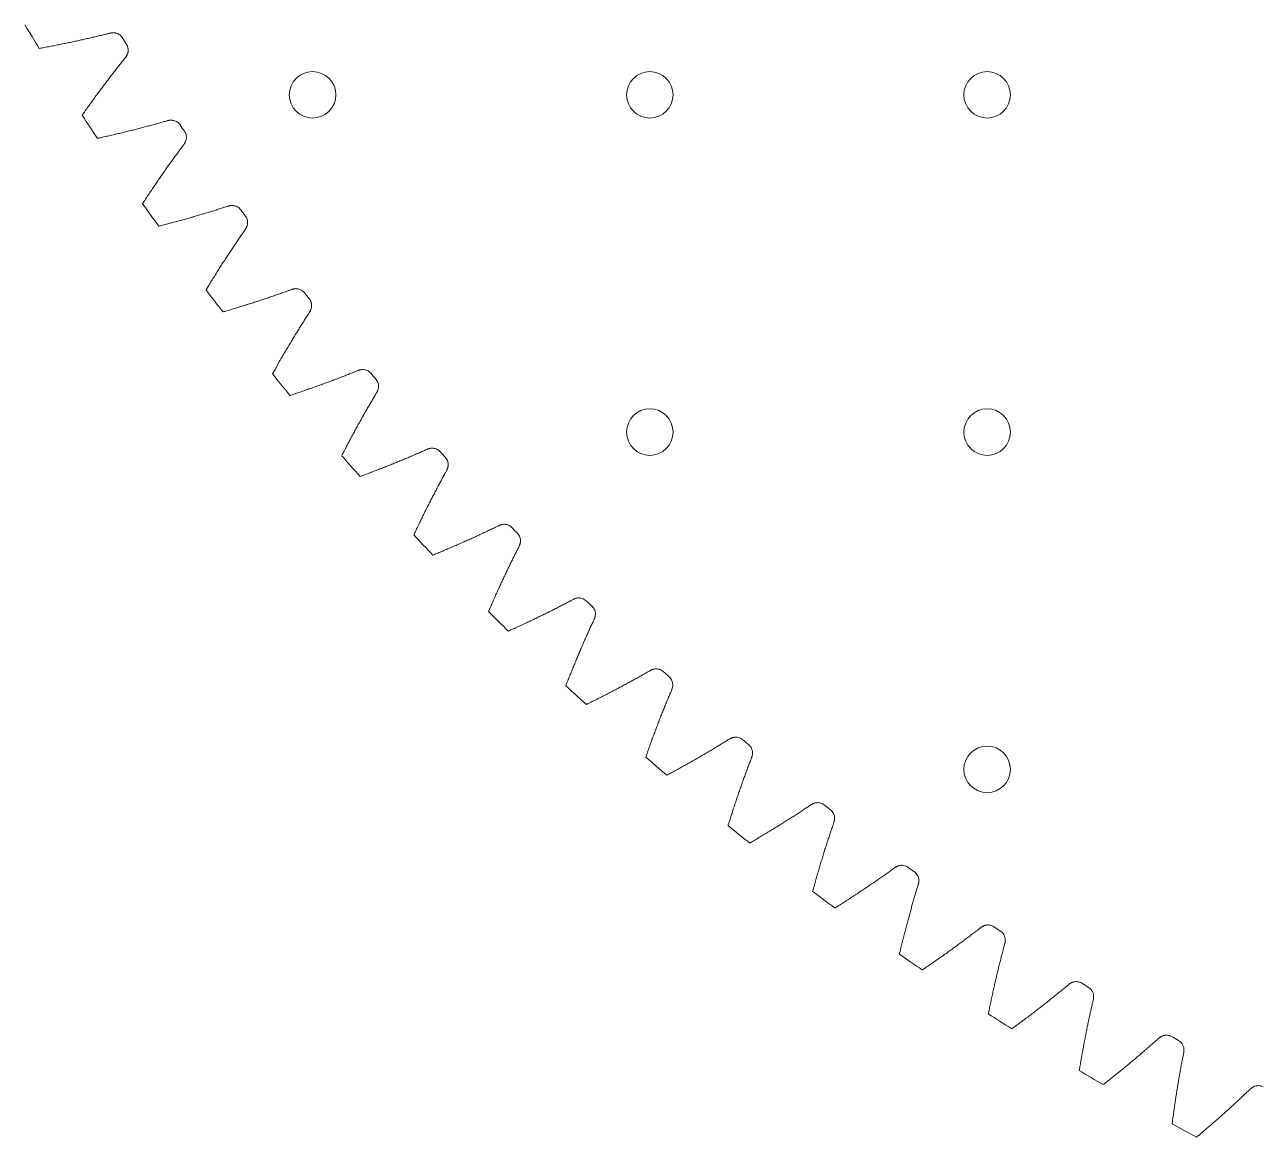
# Model space of a CAD drawing. Header units: inches. Extents: x 0.6 to 19, y 0.5 to 18.9.
# Drawn here: x 1.938 to 5.61, y 1.641 to 4.94 of the extents above; entities that cross this region are included whole.
import ezdxf

# ---------------------------------------------------------------- set-up
doc = ezdxf.new("R2010")
doc.units = ezdxf.units.IN
doc.header["$MEASUREMENT"] = 0

msp = doc.modelspace()

# ---------------------------------------------------------------- linework, layer by layer
at = {"color": 7, "linetype": 'Continuous', "lineweight": 15}
for centre in [(2.7916, 4.7322), (3.7916, 4.7322), (4.7916, 4.7322), (3.7916, 3.7322), (4.7916, 3.7322), (4.7916, 2.7322)]:
    msp.add_circle(centre, 0.069, dxfattribs=at)
for radius, start, end in [(9.2, 211.39219, 211.90451), (8.975, 212.56157, 212.71315), (9.2, 213.37022, 213.88253), (8.975, 214.53959, 214.69117), (9.2, 215.34824, 215.86055), (8.975, 216.51762, 216.6692), (9.2, 217.32626, 217.83858), (8.975, 218.49564, 218.64722), (9.2, 219.30428, 219.8166), (8.975, 220.47366, 220.62524), (8.975, 222.45168, 222.60326), (9.2, 221.2823, 221.79462), (9.2, 223.26033, 223.77264), (8.975, 224.4297, 224.58128), (8.975, 226.40773, 226.55931), (9.2, 225.23835, 225.75066), (8.975, 228.38575, 228.53733), (9.2, 227.21637, 227.72868), (8.975, 230.36377, 230.51535), (9.2, 229.19439, 229.70671), (8.975, 232.34179, 232.49337), (9.2, 231.17241, 231.68473), (8.975, 234.31981, 234.47139), (9.2, 233.15044, 233.66275), (8.975, 236.29784, 236.44942), (9.2, 235.12846, 235.64077), (8.975, 238.27586, 238.42744), (9.2, 237.10648, 237.61879), (8.975, 240.25388, 240.40546), (9.2, 239.0845, 239.59682), (9.2, 241.06252, 241.57484)]:
    msp.add_arc((9.7916, 9.7322), radius, start, end, dxfattribs=at)
for points, knots in [([(2.2274, 4.9018), (2.2259, 4.9038), (2.223, 4.9076), (2.2177, 4.9116), (2.2125, 4.9142), (2.208, 4.9155), (2.2042, 4.9162), (2.2011, 4.9164), (2.1984, 4.9163), (2.1962, 4.9161), (2.1942, 4.9158), (2.1924, 4.9155), (2.188, 4.9145), (2.1798, 4.9123), (2.1676, 4.9094), (2.1541, 4.9061), (2.1405, 4.9029), (2.1267, 4.8997), (2.1126, 4.8965), (2.0983, 4.8933), (2.0839, 4.8902), (2.0692, 4.8871), (2.0543, 4.884), (2.0392, 4.881), (2.0239, 4.8779), (2.0084, 4.875), (1.9943, 4.8723), (1.9852, 4.8707), (1.9815, 4.87)], [0, 0, 0, 0, 0.0281422, 0.0544033, 0.076448, 0.0943064, 0.1087144, 0.1205172, 0.1304264, 0.1389802, 0.1465701, 0.1534791, 0.1599127, 0.1988525, 0.2512062, 0.3043093, 0.3581618, 0.4127637, 0.468115, 0.5242158, 0.5810659, 0.6386654, 0.6970143, 0.7561127, 0.8159604, 0.8765575, 0.9379041, 0.9821736, 0.9821736, 0.9821736, 0.9821736]), ([(2.1084, 4.6718), (2.1106, 4.675), (2.1158, 4.6825), (2.1242, 4.6942), (2.1334, 4.7071), (2.1425, 4.7197), (2.1516, 4.7321), (2.1606, 4.7444), (2.1696, 4.7564), (2.1785, 4.7682), (2.1873, 4.7798), (2.1961, 4.7913), (2.2048, 4.8025), (2.2134, 4.8136), (2.222, 4.8244), (2.2298, 4.8342), (2.2352, 4.8408), (2.238, 4.8444), (2.239, 4.8459), (2.2401, 4.8476), (2.2412, 4.8495), (2.2423, 4.8519), (2.2435, 4.8548), (2.2445, 4.8585), (2.2452, 4.8632), (2.245, 4.869), (2.2436, 4.8755), (2.2413, 4.8797), (2.2402, 4.8819)], [0.0178264, 0.0178264, 0.0178264, 0.0178264, 0.0620959, 0.1234425, 0.1840396, 0.2438873, 0.3029857, 0.3613346, 0.4189341, 0.4757842, 0.531885, 0.5872363, 0.6418382, 0.6956907, 0.7487938, 0.8011475, 0.8400873, 0.8465209, 0.8534299, 0.8610198, 0.8695736, 0.8794828, 0.8912856, 0.9056936, 0.923552, 0.9455967, 0.9718578, 1, 1, 1, 1]), ([(2.3986, 4.6436), (2.3971, 4.6455), (2.3941, 4.6492), (2.3886, 4.6531), (2.3833, 4.6555), (2.3787, 4.6567), (2.3749, 4.6571), (2.3718, 4.6572), (2.3692, 4.6571), (2.3669, 4.6568), (2.365, 4.6565), (2.3632, 4.6561), (2.3588, 4.6549), (2.3507, 4.6525), (2.3386, 4.6491), (2.3253, 4.6454), (2.3118, 4.6417), (2.298, 4.638), (2.2841, 4.6343), (2.2699, 4.6307), (2.2556, 4.627), (2.241, 4.6234), (2.2263, 4.6198), (2.2113, 4.6163), (2.1961, 4.6127), (2.1807, 4.6092), (2.1666, 4.6061), (2.1577, 4.6041), (2.1539, 4.6033)], [0, 0, 0, 0, 0.0281422, 0.0544033, 0.076448, 0.0943064, 0.1087144, 0.1205172, 0.1304264, 0.1389802, 0.1465701, 0.1534791, 0.1599127, 0.1988525, 0.2512062, 0.3043093, 0.3581618, 0.4127637, 0.468115, 0.5242158, 0.5810659, 0.6386654, 0.6970143, 0.7561127, 0.8159604, 0.8765575, 0.9379041, 0.9821736, 0.9821736, 0.9821736, 0.9821736]), ([(2.2876, 4.4096), (2.2897, 4.4129), (2.2947, 4.4205), (2.3026, 4.4326), (2.3114, 4.4457), (2.3201, 4.4587), (2.3287, 4.4714), (2.3373, 4.4839), (2.3458, 4.4963), (2.3543, 4.5084), (2.3628, 4.5203), (2.3711, 4.5321), (2.3795, 4.5436), (2.3877, 4.5549), (2.3959, 4.5661), (2.4034, 4.5761), (2.4085, 4.5829), (2.4112, 4.5866), (2.4122, 4.5881), (2.4132, 4.5898), (2.4142, 4.5918), (2.4153, 4.5942), (2.4163, 4.5972), (2.4172, 4.6009), (2.4177, 4.6056), (2.4174, 4.6114), (2.4157, 4.6179), (2.4133, 4.622), (2.4121, 4.6241)], [0.0178264, 0.0178264, 0.0178264, 0.0178264, 0.0620959, 0.1234425, 0.1840396, 0.2438873, 0.3029857, 0.3613346, 0.4189341, 0.4757842, 0.531885, 0.5872363, 0.6418382, 0.6956907, 0.7487938, 0.8011475, 0.8400873, 0.8465209, 0.8534299, 0.8610198, 0.8695736, 0.8794828, 0.8912856, 0.9056936, 0.923552, 0.9455967, 0.9718578, 1, 1, 1, 1]), ([(2.5786, 4.3915), (2.577, 4.3933), (2.5739, 4.3969), (2.5683, 4.4006), (2.563, 4.4028), (2.5583, 4.4038), (2.5545, 4.4042), (2.5514, 4.4041), (2.5488, 4.4039), (2.5465, 4.4036), (2.5446, 4.4032), (2.5428, 4.4027), (2.5385, 4.4014), (2.5304, 4.3987), (2.5185, 4.3949), (2.5053, 4.3907), (2.4919, 4.3865), (2.4783, 4.3824), (2.4645, 4.3782), (2.4505, 4.3741), (2.4363, 4.37), (2.4219, 4.3658), (2.4072, 4.3618), (2.3924, 4.3577), (2.3773, 4.3536), (2.3621, 4.3496), (2.3481, 4.346), (2.3392, 4.3437), (2.3355, 4.3427)], [0, 0, 0, 0, 0.0281422, 0.0544033, 0.076448, 0.0943064, 0.1087144, 0.1205172, 0.1304264, 0.1389802, 0.1465701, 0.1534791, 0.1599127, 0.1988525, 0.2512062, 0.3043093, 0.3581618, 0.4127637, 0.468115, 0.5242158, 0.5810659, 0.6386654, 0.6970143, 0.7561127, 0.8159604, 0.8765575, 0.9379041, 0.9821736, 0.9821736, 0.9821736, 0.9821736]), ([(2.4758, 4.1538), (2.4778, 4.1571), (2.4825, 4.1649), (2.49, 4.1773), (2.4983, 4.1907), (2.5065, 4.2039), (2.5147, 4.2169), (2.5229, 4.2298), (2.531, 4.2424), (2.5391, 4.2548), (2.5471, 4.267), (2.5551, 4.279), (2.563, 4.2908), (2.5708, 4.3025), (2.5786, 4.3139), (2.5857, 4.3242), (2.5907, 4.3311), (2.5932, 4.3349), (2.5941, 4.3364), (2.5951, 4.3382), (2.596, 4.3402), (2.597, 4.3427), (2.598, 4.3457), (2.5987, 4.3494), (2.5991, 4.3542), (2.5985, 4.3599), (2.5967, 4.3664), (2.5941, 4.3704), (2.5928, 4.3724)], [0.0178264, 0.0178264, 0.0178264, 0.0178264, 0.0620959, 0.1234425, 0.1840396, 0.2438873, 0.3029857, 0.3613346, 0.4189341, 0.4757842, 0.531885, 0.5872363, 0.6418382, 0.6956907, 0.7487938, 0.8011475, 0.8400873, 0.8465209, 0.8534299, 0.8610198, 0.8695736, 0.8794828, 0.8912856, 0.9056936, 0.923552, 0.9455967, 0.9718578, 1, 1, 1, 1]), ([(2.7673, 4.1457), (2.7656, 4.1475), (2.7624, 4.151), (2.7566, 4.1545), (2.7512, 4.1564), (2.7466, 4.1573), (2.7427, 4.1576), (2.7396, 4.1574), (2.737, 4.1571), (2.7348, 4.1567), (2.7328, 4.1562), (2.7311, 4.1557), (2.7268, 4.1542), (2.7189, 4.1512), (2.707, 4.147), (2.694, 4.1424), (2.6808, 4.1378), (2.6673, 4.1331), (2.6537, 4.1285), (2.6398, 4.1239), (2.6258, 4.1193), (2.6115, 4.1147), (2.597, 4.1101), (2.5823, 4.1055), (2.5674, 4.1009), (2.5523, 4.0963), (2.5385, 4.0922), (2.5297, 4.0897), (2.526, 4.0886)], [0, 0, 0, 0, 0.0281422, 0.0544033, 0.076448, 0.0943064, 0.1087144, 0.1205172, 0.1304264, 0.1389802, 0.1465701, 0.1534791, 0.1599127, 0.1988525, 0.2512062, 0.3043093, 0.3581618, 0.4127637, 0.468115, 0.5242158, 0.5810659, 0.6386654, 0.6970143, 0.7561127, 0.8159604, 0.8765575, 0.9379041, 0.9821736, 0.9821736, 0.9821736, 0.9821736]), ([(2.6727, 3.9046), (2.6746, 3.908), (2.679, 3.916), (2.6861, 3.9285), (2.6939, 3.9423), (2.7017, 3.9558), (2.7094, 3.9691), (2.7172, 3.9822), (2.7248, 3.9951), (2.7325, 4.0077), (2.74, 4.0202), (2.7476, 4.0325), (2.7551, 4.0446), (2.7625, 4.0565), (2.77, 4.0681), (2.7767, 4.0787), (2.7814, 4.0858), (2.7838, 4.0896), (2.7846, 4.0912), (2.7855, 4.093), (2.7864, 4.0951), (2.7873, 4.0976), (2.7882, 4.1006), (2.7888, 4.1044), (2.789, 4.1091), (2.7882, 4.1148), (2.7861, 4.1212), (2.7835, 4.1251), (2.7821, 4.1271)], [0.0178264, 0.0178264, 0.0178264, 0.0178264, 0.0620959, 0.1234425, 0.1840396, 0.2438873, 0.3029857, 0.3613346, 0.4189341, 0.4757842, 0.531885, 0.5872363, 0.6418382, 0.6956907, 0.7487938, 0.8011475, 0.8400873, 0.8465209, 0.8534299, 0.8610198, 0.8695736, 0.8794828, 0.8912856, 0.9056936, 0.923552, 0.9455967, 0.9718578, 1, 1, 1, 1]), ([(2.9643, 3.9066), (2.9626, 3.9083), (2.9592, 3.9117), (2.9533, 3.915), (2.9479, 3.9168), (2.9432, 3.9175), (2.9394, 3.9176), (2.9362, 3.9173), (2.9336, 3.9169), (2.9314, 3.9164), (2.9295, 3.9159), (2.9278, 3.9153), (2.9235, 3.9137), (2.9157, 3.9104), (2.904, 3.9058), (2.8912, 3.9007), (2.8781, 3.8957), (2.8648, 3.8906), (2.8514, 3.8855), (2.8377, 3.8804), (2.8238, 3.8753), (2.8097, 3.8702), (2.7953, 3.8651), (2.7808, 3.86), (2.7661, 3.8549), (2.7511, 3.8498), (2.7375, 3.8453), (2.7288, 3.8424), (2.7251, 3.8412)], [0, 0, 0, 0, 0.0281422, 0.0544033, 0.076448, 0.0943064, 0.1087144, 0.1205172, 0.1304264, 0.1389802, 0.1465701, 0.1534791, 0.1599127, 0.1988525, 0.2512062, 0.3043093, 0.3581618, 0.4127637, 0.468115, 0.5242158, 0.5810659, 0.6386654, 0.6970143, 0.7561127, 0.8159604, 0.8765575, 0.9379041, 0.9821736, 0.9821736, 0.9821736, 0.9821736]), ([(2.8781, 3.6624), (2.8799, 3.6658), (2.884, 3.6739), (2.8907, 3.6867), (2.898, 3.7007), (2.9053, 3.7145), (2.9126, 3.7281), (2.9198, 3.7414), (2.9271, 3.7546), (2.9342, 3.7675), (2.9414, 3.7802), (2.9485, 3.7928), (2.9556, 3.8051), (2.9626, 3.8172), (2.9696, 3.8291), (2.976, 3.8399), (2.9805, 3.8472), (2.9827, 3.8511), (2.9835, 3.8527), (2.9844, 3.8546), (2.9852, 3.8567), (2.986, 3.8592), (2.9867, 3.8622), (2.9872, 3.866), (2.9872, 3.8708), (2.9863, 3.8764), (2.984, 3.8828), (2.9812, 3.8866), (2.9797, 3.8885)], [0.0178264, 0.0178264, 0.0178264, 0.0178264, 0.0620959, 0.1234425, 0.1840396, 0.2438873, 0.3029857, 0.3613346, 0.4189341, 0.4757842, 0.531885, 0.5872363, 0.6418382, 0.6956907, 0.7487938, 0.8011475, 0.8400873, 0.8465209, 0.8534299, 0.8610198, 0.8695736, 0.8794828, 0.8912856, 0.9056936, 0.923552, 0.9455967, 0.9718578, 1, 1, 1, 1]), ([(3.1694, 3.6744), (3.1676, 3.6761), (3.1642, 3.6793), (3.1582, 3.6824), (3.1527, 3.684), (3.148, 3.6846), (3.1441, 3.6845), (3.141, 3.6842), (3.1384, 3.6837), (3.1363, 3.6831), (3.1344, 3.6825), (3.1326, 3.6819), (3.1285, 3.6801), (3.1207, 3.6766), (3.1093, 3.6716), (3.0966, 3.666), (3.0837, 3.6605), (3.0706, 3.655), (3.0573, 3.6494), (3.0438, 3.6438), (3.0301, 3.6383), (3.0162, 3.6327), (3.002, 3.6271), (2.9877, 3.6215), (2.9731, 3.6159), (2.9584, 3.6103), (2.9449, 3.6053), (2.9363, 3.6021), (2.9327, 3.6008)], [0, 0, 0, 0, 0.0281422, 0.0544033, 0.076448, 0.0943064, 0.1087144, 0.1205172, 0.1304264, 0.1389802, 0.1465701, 0.1534791, 0.1599127, 0.1988525, 0.2512062, 0.3043093, 0.3581618, 0.4127637, 0.468115, 0.5242158, 0.5810659, 0.6386654, 0.6970143, 0.7561127, 0.8159604, 0.8765575, 0.9379041, 0.9821736, 0.9821736, 0.9821736, 0.9821736]), ([(3.0917, 3.4274), (3.0934, 3.4308), (3.0973, 3.4391), (3.1035, 3.4522), (3.1103, 3.4664), (3.1171, 3.4804), (3.1239, 3.4942), (3.1307, 3.5078), (3.1375, 3.5212), (3.1442, 3.5344), (3.1509, 3.5473), (3.1576, 3.5601), (3.1643, 3.5727), (3.1709, 3.585), (3.1775, 3.5972), (3.1834, 3.6082), (3.1876, 3.6156), (3.1897, 3.6196), (3.1905, 3.6213), (3.1913, 3.6231), (3.192, 3.6252), (3.1928, 3.6278), (3.1934, 3.6308), (3.1938, 3.6347), (3.1936, 3.6394), (3.1925, 3.645), (3.19, 3.6513), (3.187, 3.655), (3.1855, 3.6569)], [0.0178264, 0.0178264, 0.0178264, 0.0178264, 0.0620959, 0.1234425, 0.1840396, 0.2438873, 0.3029857, 0.3613346, 0.4189341, 0.4757842, 0.531885, 0.5872363, 0.6418382, 0.6956907, 0.7487938, 0.8011475, 0.8400873, 0.8465209, 0.8534299, 0.8610198, 0.8695736, 0.8794828, 0.8912856, 0.9056936, 0.923552, 0.9455967, 0.9718578, 1, 1, 1, 1]), ([(3.3825, 3.4494), (3.3806, 3.4511), (3.3771, 3.4542), (3.371, 3.457), (3.3654, 3.4585), (3.3607, 3.4589), (3.3569, 3.4587), (3.3537, 3.4582), (3.3512, 3.4576), (3.349, 3.457), (3.3471, 3.4563), (3.3454, 3.4556), (3.3413, 3.4537), (3.3337, 3.4499), (3.3224, 3.4445), (3.31, 3.4386), (3.2973, 3.4326), (3.2844, 3.4266), (3.2713, 3.4206), (3.258, 3.4146), (3.2444, 3.4085), (3.2307, 3.4025), (3.2168, 3.3964), (3.2027, 3.3903), (3.1883, 3.3842), (3.1738, 3.3781), (3.1604, 3.3726), (3.1519, 3.3691), (3.1484, 3.3677)], [0, 0, 0, 0, 0.0281422, 0.0544033, 0.076448, 0.0943064, 0.1087144, 0.1205172, 0.1304264, 0.1389802, 0.1465701, 0.1534791, 0.1599127, 0.1988525, 0.2512062, 0.3043093, 0.3581618, 0.4127637, 0.468115, 0.5242158, 0.5810659, 0.6386654, 0.6970143, 0.7561127, 0.8159604, 0.8765575, 0.9379041, 0.9821736, 0.9821736, 0.9821736, 0.9821736]), ([(3.3133, 3.1999), (3.3149, 3.2034), (3.3185, 3.2118), (3.3242, 3.2251), (3.3306, 3.2395), (3.3369, 3.2537), (3.3432, 3.2678), (3.3495, 3.2816), (3.3558, 3.2952), (3.3621, 3.3086), (3.3684, 3.3218), (3.3746, 3.3348), (3.3808, 3.3476), (3.387, 3.3602), (3.3932, 3.3726), (3.3988, 3.3838), (3.4027, 3.3913), (3.4047, 3.3954), (3.4054, 3.3971), (3.4061, 3.3989), (3.4068, 3.4011), (3.4074, 3.4036), (3.4079, 3.4067), (3.4082, 3.4106), (3.4078, 3.4153), (3.4065, 3.4209), (3.4038, 3.427), (3.4007, 3.4306), (3.3991, 3.4325)], [0.0178264, 0.0178264, 0.0178264, 0.0178264, 0.0620959, 0.1234425, 0.1840396, 0.2438873, 0.3029857, 0.3613346, 0.4189341, 0.4757842, 0.531885, 0.5872363, 0.6418382, 0.6956907, 0.7487938, 0.8011475, 0.8400873, 0.8465209, 0.8534299, 0.8610198, 0.8695736, 0.8794828, 0.8912856, 0.9056936, 0.923552, 0.9455967, 0.9718578, 1, 1, 1, 1]), ([(3.6031, 3.232), (3.6013, 3.2335), (3.5976, 3.2365), (3.5914, 3.2392), (3.5858, 3.2404), (3.581, 3.2406), (3.5772, 3.2403), (3.5741, 3.2398), (3.5716, 3.2391), (3.5695, 3.2384), (3.5676, 3.2376), (3.5659, 3.2369), (3.5619, 3.2348), (3.5544, 3.2308), (3.5433, 3.225), (3.531, 3.2186), (3.5186, 3.2122), (3.5059, 3.2058), (3.493, 3.1993), (3.4799, 3.1928), (3.4666, 3.1863), (3.4531, 3.1798), (3.4394, 3.1732), (3.4255, 3.1667), (3.4114, 3.1601), (3.397, 3.1535), (3.3839, 3.1475), (3.3755, 3.1438), (3.372, 3.1422)], [0, 0, 0, 0, 0.0281422, 0.0544033, 0.076448, 0.0943064, 0.1087144, 0.1205172, 0.1304264, 0.1389802, 0.1465701, 0.1534791, 0.1599127, 0.1988525, 0.2512062, 0.3043093, 0.3581618, 0.4127637, 0.468115, 0.5242158, 0.5810659, 0.6386654, 0.6970143, 0.7561127, 0.8159604, 0.8765575, 0.9379041, 0.9821736, 0.9821736, 0.9821736, 0.9821736]), ([(3.5427, 2.9801), (3.5441, 2.9837), (3.5474, 2.9923), (3.5527, 3.0057), (3.5585, 3.0204), (3.5643, 3.0348), (3.5702, 3.049), (3.576, 3.0631), (3.5818, 3.0769), (3.5876, 3.0905), (3.5934, 3.1039), (3.5992, 3.1171), (3.605, 3.1301), (3.6107, 3.1429), (3.6165, 3.1555), (3.6217, 3.1669), (3.6254, 3.1745), (3.6272, 3.1787), (3.6278, 3.1804), (3.6285, 3.1823), (3.6291, 3.1845), (3.6296, 3.187), (3.6301, 3.1902), (3.6302, 3.194), (3.6297, 3.1987), (3.6282, 3.2043), (3.6252, 3.2103), (3.622, 3.2138), (3.6204, 3.2156)], [0.0178264, 0.0178264, 0.0178264, 0.0178264, 0.0620959, 0.1234425, 0.1840396, 0.2438873, 0.3029857, 0.3613346, 0.4189341, 0.4757842, 0.531885, 0.5872363, 0.6418382, 0.6956907, 0.7487938, 0.8011475, 0.8400873, 0.8465209, 0.8534299, 0.8610198, 0.8695736, 0.8794828, 0.8912856, 0.9056936, 0.923552, 0.9455967, 0.9718578, 1, 1, 1, 1]), ([(3.8312, 3.0222), (3.8293, 3.0237), (3.8255, 3.0266), (3.8192, 3.029), (3.8135, 3.0301), (3.8088, 3.0301), (3.805, 3.0297), (3.8019, 3.029), (3.7994, 3.0283), (3.7973, 3.0275), (3.7955, 3.0267), (3.7938, 3.0259), (3.7899, 3.0237), (3.7826, 3.0194), (3.7716, 3.0132), (3.7596, 3.0064), (3.7474, 2.9996), (3.7349, 2.9927), (3.7222, 2.9858), (3.7094, 2.9789), (3.6963, 2.9719), (3.6831, 2.9649), (3.6696, 2.9579), (3.6559, 2.9508), (3.642, 2.9438), (3.6279, 2.9367), (3.615, 2.9303), (3.6068, 2.9262), (3.6033, 2.9245)], [0, 0, 0, 0, 0.0281422, 0.0544033, 0.076448, 0.0943064, 0.1087144, 0.1205172, 0.1304264, 0.1389802, 0.1465701, 0.1534791, 0.1599127, 0.1988525, 0.2512062, 0.3043093, 0.3581618, 0.4127637, 0.468115, 0.5242158, 0.5810659, 0.6386654, 0.6970143, 0.7561127, 0.8159604, 0.8765575, 0.9379041, 0.9821736, 0.9821736, 0.9821736, 0.9821736]), ([(3.7795, 2.7685), (3.7807, 2.7721), (3.7837, 2.7808), (3.7886, 2.7944), (3.7939, 2.8092), (3.7992, 2.8239), (3.8046, 2.8383), (3.8099, 2.8525), (3.8153, 2.8665), (3.8206, 2.8803), (3.8259, 2.8939), (3.8312, 2.9073), (3.8366, 2.9205), (3.8419, 2.9335), (3.8472, 2.9463), (3.852, 2.9578), (3.8554, 2.9656), (3.8571, 2.9698), (3.8577, 2.9716), (3.8582, 2.9735), (3.8588, 2.9757), (3.8592, 2.9783), (3.8595, 2.9814), (3.8595, 2.9852), (3.8589, 2.9899), (3.8572, 2.9954), (3.854, 3.0013), (3.8507, 3.0047), (3.849, 3.0065)], [0.0178264, 0.0178264, 0.0178264, 0.0178264, 0.0620959, 0.1234425, 0.1840396, 0.2438873, 0.3029857, 0.3613346, 0.4189341, 0.4757842, 0.531885, 0.5872363, 0.6418382, 0.6956907, 0.7487938, 0.8011475, 0.8400873, 0.8465209, 0.8534299, 0.8610198, 0.8695736, 0.8794828, 0.8912856, 0.9056936, 0.923552, 0.9455967, 0.9718578, 1, 1, 1, 1]), ([(4.0664, 2.8205), (4.0644, 2.8219), (4.0605, 2.8247), (4.0541, 2.8269), (4.0484, 2.8277), (4.0437, 2.8276), (4.0399, 2.8271), (4.0369, 2.8263), (4.0344, 2.8254), (4.0323, 2.8246), (4.0305, 2.8237), (4.0289, 2.8228), (4.025, 2.8205), (4.0178, 2.8159), (4.0071, 2.8094), (3.9953, 2.8022), (3.9833, 2.7949), (3.9711, 2.7876), (3.9587, 2.7803), (3.9461, 2.7729), (3.9333, 2.7655), (3.9203, 2.7581), (3.907, 2.7506), (3.8936, 2.7431), (3.88, 2.7356), (3.8661, 2.728), (3.8534, 2.7211), (3.8454, 2.7168), (3.842, 2.715)], [0, 0, 0, 0, 0.0281422, 0.0544033, 0.076448, 0.0943064, 0.1087144, 0.1205172, 0.1304264, 0.1389802, 0.1465701, 0.1534791, 0.1599127, 0.1988525, 0.2512062, 0.3043093, 0.3581618, 0.4127637, 0.468115, 0.5242158, 0.5810659, 0.6386654, 0.6970143, 0.7561127, 0.8159604, 0.8765575, 0.9379041, 0.9821736, 0.9821736, 0.9821736, 0.9821736]), ([(4.0234, 2.5651), (4.0245, 2.5688), (4.0273, 2.5775), (4.0316, 2.5913), (4.0364, 2.6063), (4.0413, 2.6211), (4.0461, 2.6357), (4.0509, 2.6501), (4.0558, 2.6643), (4.0607, 2.6783), (4.0655, 2.6921), (4.0704, 2.7057), (4.0752, 2.719), (4.0801, 2.7322), (4.0849, 2.7451), (4.0893, 2.7569), (4.0925, 2.7648), (4.094, 2.769), (4.0946, 2.7708), (4.0951, 2.7727), (4.0955, 2.7749), (4.0959, 2.7775), (4.0961, 2.7807), (4.0959, 2.7845), (4.0951, 2.7891), (4.0932, 2.7946), (4.0899, 2.8004), (4.0864, 2.8037), (4.0847, 2.8054)], [0.0178264, 0.0178264, 0.0178264, 0.0178264, 0.0620959, 0.1234425, 0.1840396, 0.2438873, 0.3029857, 0.3613346, 0.4189341, 0.4757842, 0.531885, 0.5872363, 0.6418382, 0.6956907, 0.7487938, 0.8011475, 0.8400873, 0.8465209, 0.8534299, 0.8610198, 0.8695736, 0.8794828, 0.8912856, 0.9056936, 0.923552, 0.9455967, 0.9718578, 1, 1, 1, 1]), ([(4.3083, 2.627), (4.3063, 2.6284), (4.3023, 2.631), (4.2959, 2.633), (4.2902, 2.6336), (4.2855, 2.6333), (4.2817, 2.6326), (4.2787, 2.6318), (4.2762, 2.6308), (4.2742, 2.6299), (4.2724, 2.6289), (4.2708, 2.628), (4.267, 2.6256), (4.26, 2.6208), (4.2495, 2.6139), (4.238, 2.6063), (4.2263, 2.5986), (4.2143, 2.5909), (4.2022, 2.5831), (4.1898, 2.5753), (4.1773, 2.5675), (4.1645, 2.5596), (4.1515, 2.5517), (4.1384, 2.5437), (4.125, 2.5357), (4.1114, 2.5276), (4.099, 2.5203), (4.091, 2.5157), (4.0877, 2.5138)], [0, 0, 0, 0, 0.0281422, 0.0544033, 0.076448, 0.0943064, 0.1087144, 0.1205172, 0.1304264, 0.1389802, 0.1465701, 0.1534791, 0.1599127, 0.1988525, 0.2512062, 0.3043093, 0.3581618, 0.4127637, 0.468115, 0.5242158, 0.5810659, 0.6386654, 0.6970143, 0.7561127, 0.8159604, 0.8765575, 0.9379041, 0.9821736, 0.9821736, 0.9821736, 0.9821736]), ([(4.2742, 2.3703), (4.2752, 2.374), (4.2776, 2.3828), (4.2815, 2.3967), (4.2858, 2.4119), (4.2901, 2.4269), (4.2945, 2.4417), (4.2988, 2.4562), (4.3032, 2.4706), (4.3075, 2.4847), (4.3119, 2.4987), (4.3163, 2.5124), (4.3207, 2.5259), (4.3251, 2.5392), (4.3295, 2.5523), (4.3335, 2.5642), (4.3364, 2.5722), (4.3378, 2.5765), (4.3382, 2.5783), (4.3387, 2.5802), (4.3391, 2.5825), (4.3393, 2.5851), (4.3394, 2.5882), (4.3391, 2.592), (4.3382, 2.5967), (4.3361, 2.602), (4.3325, 2.6077), (4.329, 2.6109), (4.3272, 2.6125)], [0.0178264, 0.0178264, 0.0178264, 0.0178264, 0.0620959, 0.1234425, 0.1840396, 0.2438873, 0.3029857, 0.3613346, 0.4189341, 0.4757842, 0.531885, 0.5872363, 0.6418382, 0.6956907, 0.7487938, 0.8011475, 0.8400873, 0.8465209, 0.8534299, 0.8610198, 0.8695736, 0.8794828, 0.8912856, 0.9056936, 0.923552, 0.9455967, 0.9718578, 1, 1, 1, 1]), ([(4.5568, 2.442), (4.5548, 2.4433), (4.5507, 2.4457), (4.5442, 2.4475), (4.5385, 2.4479), (4.5338, 2.4475), (4.53, 2.4467), (4.527, 2.4457), (4.5246, 2.4447), (4.5226, 2.4437), (4.5209, 2.4427), (4.5193, 2.4417), (4.5156, 2.4391), (4.5088, 2.4341), (4.4985, 2.4268), (4.4873, 2.4188), (4.4758, 2.4108), (4.4641, 2.4026), (4.4522, 2.3945), (4.4402, 2.3862), (4.4279, 2.378), (4.4154, 2.3696), (4.4027, 2.3613), (4.3899, 2.3528), (4.3768, 2.3444), (4.3635, 2.3359), (4.3513, 2.3281), (4.3435, 2.3233), (4.3403, 2.3212)], [0, 0, 0, 0, 0.0281422, 0.0544033, 0.076448, 0.0943064, 0.1087144, 0.1205172, 0.1304264, 0.1389802, 0.1465701, 0.1534791, 0.1599127, 0.1988525, 0.2512062, 0.3043093, 0.3581618, 0.4127637, 0.468115, 0.5242158, 0.5810659, 0.6386654, 0.6970143, 0.7561127, 0.8159604, 0.8765575, 0.9379041, 0.9821736, 0.9821736, 0.9821736, 0.9821736]), ([(4.5316, 2.1842), (4.5325, 2.188), (4.5346, 2.1969), (4.538, 2.2109), (4.5418, 2.2262), (4.5456, 2.2414), (4.5494, 2.2563), (4.5532, 2.271), (4.5571, 2.2855), (4.561, 2.2997), (4.5649, 2.3138), (4.5688, 2.3277), (4.5727, 2.3414), (4.5766, 2.3548), (4.5806, 2.3681), (4.5842, 2.3801), (4.5868, 2.3882), (4.588, 2.3925), (4.5884, 2.3943), (4.5888, 2.3963), (4.5891, 2.3985), (4.5893, 2.4011), (4.5892, 2.4043), (4.5888, 2.4081), (4.5877, 2.4127), (4.5854, 2.418), (4.5817, 2.4236), (4.578, 2.4266), (4.5762, 2.4282)], [0.0178264, 0.0178264, 0.0178264, 0.0178264, 0.0620959, 0.1234425, 0.1840396, 0.2438873, 0.3029857, 0.3613346, 0.4189341, 0.4757842, 0.531885, 0.5872363, 0.6418382, 0.6956907, 0.7487938, 0.8011475, 0.8400873, 0.8465209, 0.8534299, 0.8610198, 0.8695736, 0.8794828, 0.8912856, 0.9056936, 0.923552, 0.9455967, 0.9718578, 1, 1, 1, 1]), ([(4.8116, 2.2656), (4.8095, 2.2668), (4.8053, 2.2692), (4.7988, 2.2707), (4.793, 2.271), (4.7883, 2.2704), (4.7846, 2.2694), (4.7817, 2.2683), (4.7793, 2.2672), (4.7773, 2.2661), (4.7756, 2.2651), (4.7741, 2.2641), (4.7704, 2.2614), (4.7638, 2.2561), (4.7538, 2.2485), (4.7429, 2.2401), (4.7317, 2.2316), (4.7203, 2.2231), (4.7087, 2.2145), (4.6969, 2.2059), (4.6849, 2.1972), (4.6728, 2.1885), (4.6604, 2.1797), (4.6478, 2.1708), (4.635, 2.1619), (4.622, 2.1529), (4.6101, 2.1448), (4.6025, 2.1397), (4.5993, 2.1375)], [0, 0, 0, 0, 0.0281422, 0.0544033, 0.076448, 0.0943064, 0.1087144, 0.1205172, 0.1304264, 0.1389802, 0.1465701, 0.1534791, 0.1599127, 0.1988525, 0.2512062, 0.3043093, 0.3581618, 0.4127637, 0.468115, 0.5242158, 0.5810659, 0.6386654, 0.6970143, 0.7561127, 0.8159604, 0.8765575, 0.9379041, 0.9821736, 0.9821736, 0.9821736, 0.9821736]), ([(4.7953, 2.0072), (4.796, 2.0109), (4.7978, 2.0199), (4.8007, 2.0341), (4.804, 2.0495), (4.8072, 2.0647), (4.8105, 2.0798), (4.8139, 2.0946), (4.8172, 2.1092), (4.8206, 2.1236), (4.824, 2.1378), (4.8275, 2.1518), (4.8309, 2.1656), (4.8344, 2.1792), (4.8379, 2.1926), (4.841, 2.2047), (4.8433, 2.2129), (4.8444, 2.2173), (4.8448, 2.2191), (4.8451, 2.2211), (4.8453, 2.2233), (4.8454, 2.2259), (4.8453, 2.2291), (4.8447, 2.2329), (4.8435, 2.2374), (4.841, 2.2426), (4.8371, 2.2481), (4.8333, 2.251), (4.8314, 2.2525)], [0.0178264, 0.0178264, 0.0178264, 0.0178264, 0.0620959, 0.1234425, 0.1840396, 0.2438873, 0.3029857, 0.3613346, 0.4189341, 0.4757842, 0.531885, 0.5872363, 0.6418382, 0.6956907, 0.7487938, 0.8011475, 0.8400873, 0.8465209, 0.8534299, 0.8610198, 0.8695736, 0.8794828, 0.8912856, 0.9056936, 0.923552, 0.9455967, 0.9718578, 1, 1, 1, 1]), ([(5.0723, 2.0982), (5.0701, 2.0993), (5.0659, 2.1015), (5.0593, 2.1028), (5.0535, 2.1029), (5.0489, 2.1021), (5.0452, 2.101), (5.0423, 2.0999), (5.0399, 2.0987), (5.038, 2.0975), (5.0363, 2.0964), (5.0349, 2.0953), (5.0313, 2.0925), (5.0249, 2.087), (5.0152, 2.0791), (5.0045, 2.0703), (4.9936, 2.0615), (4.9825, 2.0526), (4.9712, 2.0436), (4.9597, 2.0345), (4.9481, 2.0254), (4.9362, 2.0163), (4.9241, 2.007), (4.9118, 1.9978), (4.8994, 1.9884), (4.8867, 1.979), (4.8751, 1.9705), (4.8677, 1.9651), (4.8646, 1.9628)], [0, 0, 0, 0, 0.0281422, 0.0544033, 0.076448, 0.0943064, 0.1087144, 0.1205172, 0.1304264, 0.1389802, 0.1465701, 0.1534791, 0.1599127, 0.1988525, 0.2512062, 0.3043093, 0.3581618, 0.4127637, 0.468115, 0.5242158, 0.5810659, 0.6386654, 0.6970143, 0.7561127, 0.8159604, 0.8765575, 0.9379041, 0.9821736, 0.9821736, 0.9821736, 0.9821736]), ([(5.0649, 1.8393), (5.0655, 1.8431), (5.067, 1.8522), (5.0694, 1.8664), (5.0721, 1.8819), (5.0749, 1.8973), (5.0776, 1.9124), (5.0805, 1.9273), (5.0833, 1.9421), (5.0862, 1.9566), (5.0891, 1.9709), (5.0921, 1.985), (5.095, 1.9989), (5.098, 2.0126), (5.1011, 2.0261), (5.1038, 2.0383), (5.1058, 2.0466), (5.1068, 2.051), (5.1071, 2.0528), (5.1073, 2.0548), (5.1074, 2.0571), (5.1075, 2.0597), (5.1072, 2.0628), (5.1065, 2.0666), (5.1051, 2.0711), (5.1025, 2.0762), (5.0983, 2.0815), (5.0945, 2.0843), (5.0925, 2.0857)], [0.0178264, 0.0178264, 0.0178264, 0.0178264, 0.0620959, 0.1234425, 0.1840396, 0.2438873, 0.3029857, 0.3613346, 0.4189341, 0.4757842, 0.531885, 0.5872363, 0.6418382, 0.6956907, 0.7487938, 0.8011475, 0.8400873, 0.8465209, 0.8534299, 0.8610198, 0.8695736, 0.8794828, 0.8912856, 0.9056936, 0.923552, 0.9455967, 0.9718578, 1, 1, 1, 1]), ([(5.3386, 1.9399), (5.3364, 1.9409), (5.3321, 1.943), (5.3255, 1.944), (5.3197, 1.9439), (5.3151, 1.943), (5.3114, 1.9418), (5.3086, 1.9405), (5.3063, 1.9392), (5.3043, 1.938), (5.3027, 1.9368), (5.3013, 1.9357), (5.2978, 1.9328), (5.2916, 1.927), (5.2822, 1.9188), (5.2718, 1.9096), (5.2612, 1.9004), (5.2504, 1.8911), (5.2395, 1.8818), (5.2283, 1.8723), (5.217, 1.8628), (5.2054, 1.8533), (5.1937, 1.8436), (5.1817, 1.8339), (5.1696, 1.8242), (5.1572, 1.8143), (5.1459, 1.8054), (5.1387, 1.7997), (5.1357, 1.7974)], [0, 0, 0, 0, 0.0281422, 0.0544033, 0.076448, 0.0943064, 0.1087144, 0.1205172, 0.1304264, 0.1389802, 0.1465701, 0.1534791, 0.1599127, 0.1988525, 0.2512062, 0.3043093, 0.3581618, 0.4127637, 0.468115, 0.5242158, 0.5810659, 0.6386654, 0.6970143, 0.7561127, 0.8159604, 0.8765575, 0.9379041, 0.9821736, 0.9821736, 0.9821736, 0.9821736]), ([(5.3401, 1.6809), (5.3406, 1.6847), (5.3418, 1.6938), (5.3437, 1.7081), (5.3459, 1.7237), (5.3481, 1.7391), (5.3504, 1.7544), (5.3527, 1.7694), (5.355, 1.7842), (5.3574, 1.7988), (5.3598, 1.8132), (5.3623, 1.8274), (5.3648, 1.8414), (5.3673, 1.8552), (5.3698, 1.8688), (5.3722, 1.8811), (5.3739, 1.8894), (5.3747, 1.8939), (5.3749, 1.8957), (5.3751, 1.8977), (5.3752, 1.9), (5.3751, 1.9026), (5.3747, 1.9057), (5.3739, 1.9094), (5.3723, 1.9139), (5.3695, 1.9189), (5.3652, 1.9241), (5.3613, 1.9267), (5.3592, 1.9281)], [0.0178264, 0.0178264, 0.0178264, 0.0178264, 0.0620959, 0.1234425, 0.1840396, 0.2438873, 0.3029857, 0.3613346, 0.4189341, 0.4757842, 0.531885, 0.5872363, 0.6418382, 0.6956907, 0.7487938, 0.8011475, 0.8400873, 0.8465209, 0.8534299, 0.8610198, 0.8695736, 0.8794828, 0.8912856, 0.9056936, 0.923552, 0.9455967, 0.9718578, 1, 1, 1, 1]), ([(5.6102, 1.7908), (5.608, 1.7918), (5.6036, 1.7937), (5.5969, 1.7945), (5.5912, 1.7942), (5.5866, 1.7931), (5.583, 1.7918), (5.5802, 1.7904), (5.5779, 1.789), (5.576, 1.7878), (5.5745, 1.7865), (5.5731, 1.7854), (5.5697, 1.7823), (5.5637, 1.7764), (5.5545, 1.7678), (5.5445, 1.7583), (5.5342, 1.7487), (5.5238, 1.7391), (5.5131, 1.7293), (5.5023, 1.7195), (5.4913, 1.7096), (5.4801, 1.6997), (5.4687, 1.6896), (5.4571, 1.6795), (5.4453, 1.6693), (5.4333, 1.6591), (5.4223, 1.6498), (5.4153, 1.6439), (5.4123, 1.6414)], [0, 0, 0, 0, 0.0281422, 0.0544033, 0.076448, 0.0943064, 0.1087144, 0.1205172, 0.1304264, 0.1389802, 0.1465701, 0.1534791, 0.1599127, 0.1988525, 0.2512062, 0.3043093, 0.3581618, 0.4127637, 0.468115, 0.5242158, 0.5810659, 0.6386654, 0.6970143, 0.7561127, 0.8159604, 0.8765575, 0.9379041, 0.9821736, 0.9821736, 0.9821736, 0.9821736])]:
    msp.add_open_spline(points, degree=3, knots=knots, dxfattribs=at)

doc.saveas('drawing.dxf')
